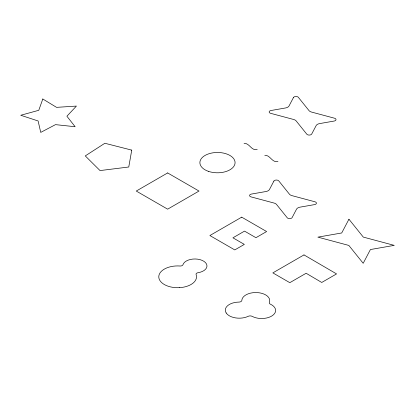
<?xml version="1.0" encoding="UTF-8"?>
<svg xmlns="http://www.w3.org/2000/svg" width="415" height="415" viewBox="0 0 415 415"><rect width="100%" height="100%" fill="white"/><g stroke="black" fill="none" stroke-linecap="round" stroke-linejoin="round"><path stroke-width="0.62" d="M257.233 149.509C251.293 151.091 249.576 142.931 244.077 143.336M277.962 161.471C272.017 163.059 270.3 154.894 264.801 155.298M131.742 150.121L128.764 167.001L100.036 170.581L85.262 155.91L104.86 143.268L131.742 150.121M42.802 98.998L38.771 110.297L20.75 115.266L38.113 120.973L40.732 132.401L55.496 124.635L75.136 126.725L66.898 116.221L76.417 106.079L56.565 107.355L42.802 98.998M293.452 97.567L289.063 105.929A5.291 3.055 0 0 1 285.53 107.962L271.057 110.499A2.646 1.53 0 0 0 269.185 111.853A2.646 1.53 0 0 0 270.71 113.347L293.607 119.473A5.291 3.055 0 0 1 296.186 120.962L306.799 134.185A2.646 1.53 0 0 0 309.388 135.067A2.646 1.53 0 0 0 311.732 133.983L316.121 125.626A5.291 3.055 0 0 1 319.654 123.587L334.127 121.056A2.646 1.53 0 0 0 336 119.696A2.646 1.53 0 0 0 334.474 118.202L311.577 112.076A5.291 3.055 0 0 1 308.999 110.587L298.385 97.369A2.646 1.53 0 0 0 295.802 96.488A2.646 1.53 0 0 0 293.452 97.567M273.858 181.132L269.47 189.489A5.291 3.055 0 0 1 265.937 191.528L251.464 194.059A2.646 1.53 0 0 0 249.591 195.418A2.646 1.53 0 0 0 251.117 196.907L274.014 203.039A5.291 3.055 0 0 1 276.592 204.528L287.206 217.745A2.646 1.53 0 0 0 289.795 218.627A2.646 1.53 0 0 0 292.139 217.548L296.528 209.186A5.291 3.055 0 0 1 300.061 207.147L314.534 204.616A2.646 1.53 0 0 0 316.406 203.262A2.646 1.53 0 0 0 314.881 201.768L291.984 195.641A5.291 3.055 0 0 1 289.405 194.153L278.792 180.93A2.646 1.53 0 0 0 276.208 180.048A2.646 1.53 0 0 0 273.858 181.132M348.942 219.213L341.716 232.971L317.885 237.141L348.844 245.431L363.198 263.302L370.419 249.545L394.25 245.374L363.291 237.09L348.942 219.213M167.639 172.936L136.265 191.05L167.639 209.165L199.018 191.05L167.639 172.936M241.706 217.154L209.871 235.538L234.781 249.918L244.336 244.399L232.929 237.816L244.534 231.114L255.941 237.702L266.617 231.539L241.706 217.154M303.988 254.909L272.847 272.883L289.81 282.677L306.125 273.257L321.739 282.465L336.56 273.91L303.988 254.909M208.439 171.354A17.601 10.162 0 0 0 235.077 162.794A17.601 10.162 0 0 0 208.916 153.757A17.601 10.162 0 0 0 208.439 171.354M179.539 287.657A18.872 10.899 0 0 0 196.098 274.517A2.646 1.53 0 0 1 198.002 272.717A12.108 6.988 0 0 0 206.888 265.154A12.108 6.988 0 0 0 195.211 258.981A12.108 6.988 0 0 0 182.942 264.754A2.646 1.53 0 0 1 180.001 266.005A18.872 10.899 0 0 0 158.779 276.681A18.872 10.899 0 0 0 179.539 287.657M226.206 312.983A13.944 8.051 0 0 0 248.206 316.308A3.019 1.743 0 0 1 252.196 316.37A13.944 8.051 0 0 0 272.24 315.727A13.944 8.051 0 0 0 270.414 304.185A3.019 1.743 0 0 1 269.366 302.431A13.944 8.051 0 0 0 257.565 292.606A13.944 8.051 0 0 0 241.846 300.387A3.019 1.743 0 0 1 238.905 302.089A13.944 8.051 0 0 0 226.206 312.983"/></g></svg>
